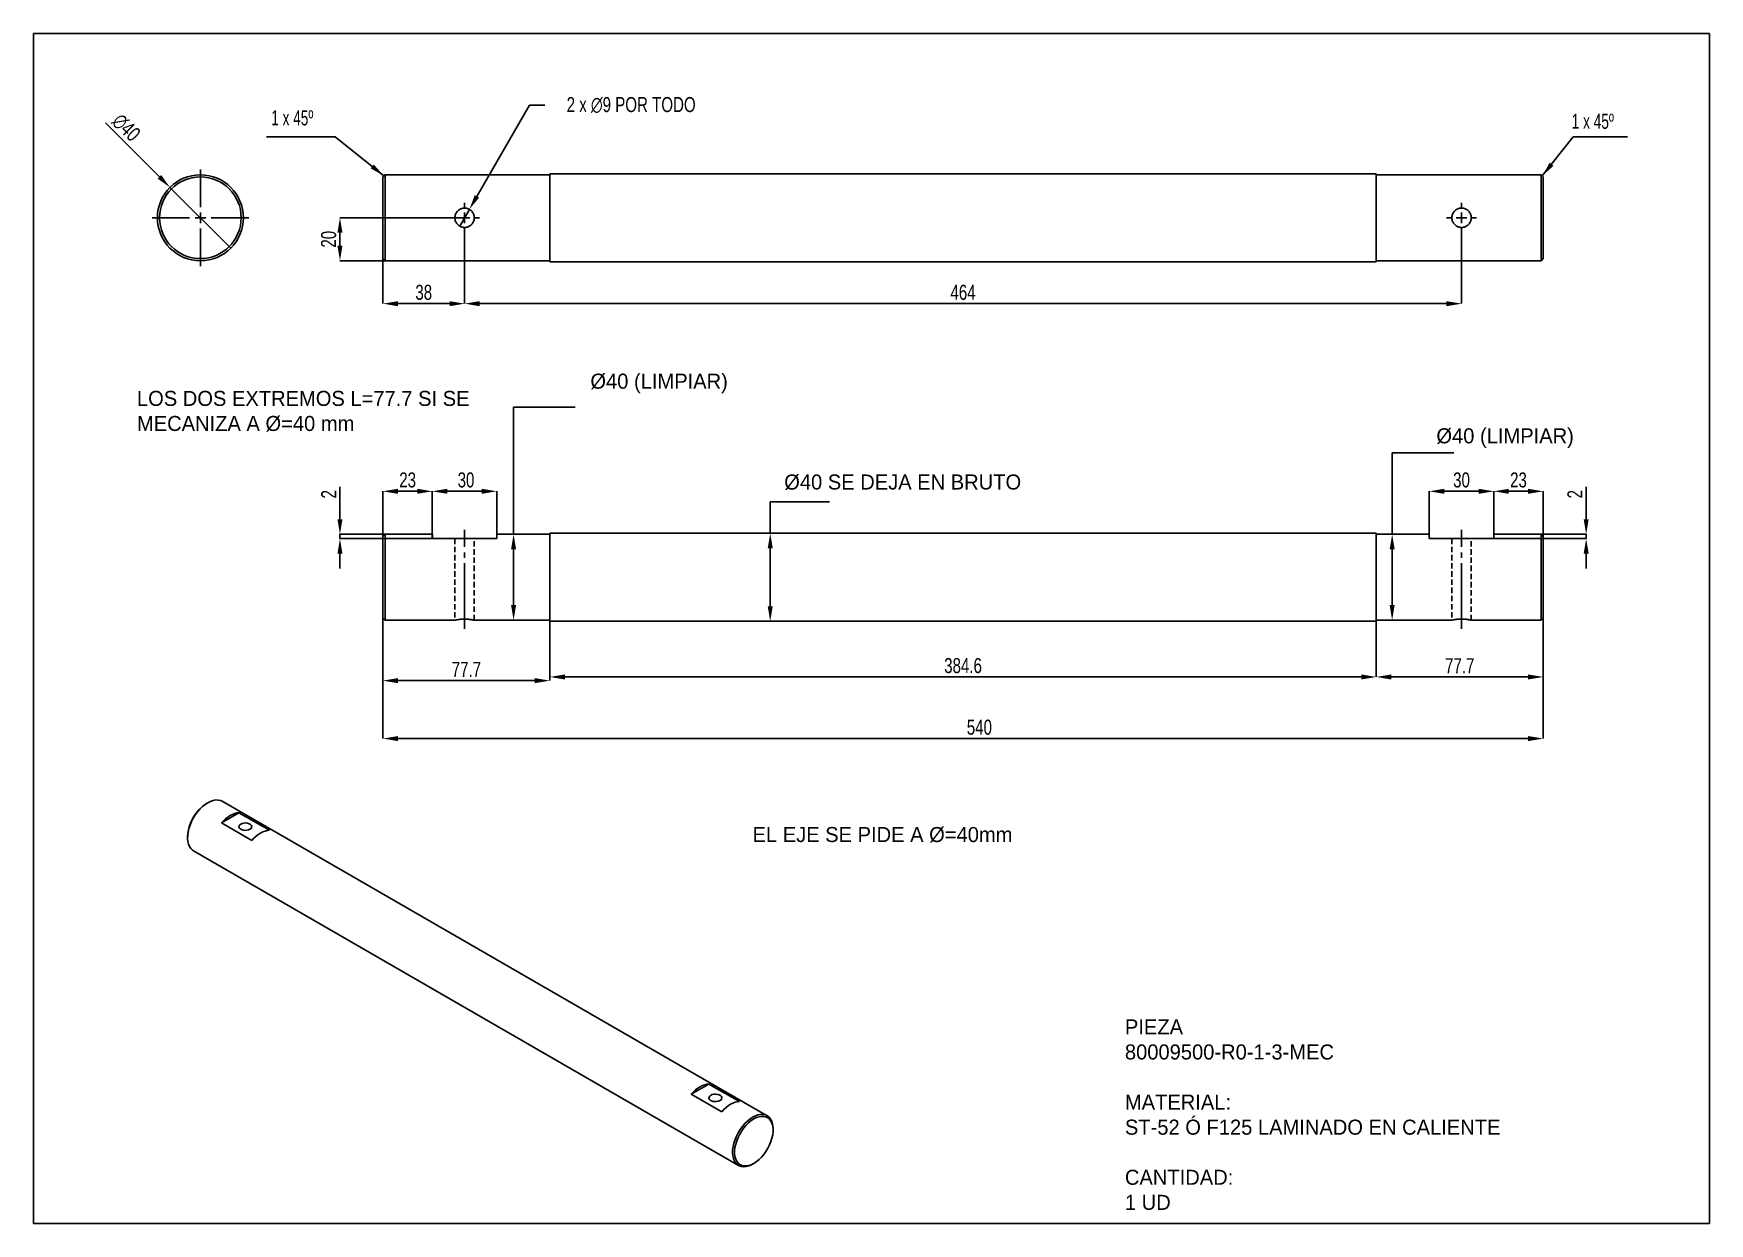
# Model space of a CAD drawing. Extents: x 63 to 2826, y -463 to 813.
# Drawn here: x 62.7 to 452.7, y -462.6 to -185.6 of the extents above.
import ezdxf

# ---------------------------------------------------------------- set-up
doc = ezdxf.new("R2010")
doc.units = 0
doc.header["$PDSIZE"] = -1
for name, pattern in [('SLD-CENTRADA-TRAZOS-LARGOS', [19.05, 15.24, -1.27, 1.27, -1.27]), ('SLD-CONTINUA', [0]), ('SLD-DISCONTINUA', [1.905, 1.27, -0.635])]:
    doc.linetypes.add(name, pattern=pattern)
doc.layers.get('0').update_dxf_attribs({"linetype": 'CONTINUOUS'})
doc.layers.get('Defpoints').update_dxf_attribs({"linetype": 'CONTINUOUS'})
doc.layers.add('FORMATO', color=7, linetype='SLD-CONTINUA')
doc.styles.add('SLDTEXTSTYLE1', font='TXT', dxfattribs={"width": 0.75})
doc.styles.add('SLDTEXTSTYLE4', font='TXT', dxfattribs={"width": 0.678571})
doc.dimstyles.new('SLDDIMSTYLE0', dxfattribs={"dimtxt": 3.5, "dimasz": 3.5, "dimexe": 0, "dimexo": 0.0625, "dimgap": 0.875, "dimtad": 1, "dimdec": 1, "dimlfac": 2, "dimrnd": 1e-09, "dimzin": 12, "dimdsep": 46, "dimtxsty": 'SLDTEXTSTYLE1', "dimblk1": 'NONE', "dimsah": 1, "dimcen": 0, "dimadec": 0, "dimazin": 0, "dimtfac": 1, "dimtdec": 1, "dimtmove": 0, "dimatfit": 3, "dimldrblk": 'NONE', "dimfxl": 1, "dimtolj": 1, "dimtzin": 12, "dimarcsym": 0})
doc.dimstyles.new('SLDDIMSTYLE1', dxfattribs={"dimtxt": 3.5, "dimasz": 3.5, "dimexe": 0, "dimexo": 0.0625, "dimgap": 0.875, "dimtad": 1, "dimdec": 1, "dimlfac": 2, "dimrnd": 1e-09, "dimzin": 12, "dimdsep": 46, "dimtxsty": 'SLDTEXTSTYLE1', "dimsah": 1, "dimcen": 0.09, "dimadec": 0, "dimazin": 0, "dimtfac": 1, "dimtdec": 1, "dimtofl": 0, "dimtmove": 0, "dimatfit": 3, "dimfxl": 1, "dimtolj": 1, "dimtzin": 12, "dimarcsym": 0})
doc.dimstyles.new('SLDDIMSTYLE2', dxfattribs={"dimtxt": 3.5, "dimasz": 3.5, "dimexe": 0, "dimexo": 0.0625, "dimgap": 0.875, "dimtad": 0, "dimtih": 1, "dimtoh": 1, "dimdec": 6, "dimlfac": 2, "dimrnd": 1e-09, "dimzin": 12, "dimdsep": 46, "dimtxsty": 'SLDTEXTSTYLE1', "dimblk1": 'NONE', "dimsah": 1, "dimcen": 0, "dimadec": 0, "dimazin": 0, "dimtfac": 1, "dimtdec": 1, "dimtmove": 0, "dimatfit": 3, "dimldrblk": 'NONE', "dimfxl": 1, "dimtolj": 1, "dimtzin": 12, "dimarcsym": 0})
doc.dimstyles.new('SLDDIMSTYLE3', dxfattribs={"dimtxt": 0.18, "dimasz": 3.5, "dimexe": 0, "dimexo": 0.0625, "dimgap": 0, "dimtad": 0, "dimtih": 1, "dimtoh": 1, "dimdec": 0, "dimrnd": 1e-09, "dimzin": 0, "dimdsep": 46, "dimtxsty": 'Standard', "dimsah": 1, "dimcen": 0.09, "dimadec": 0, "dimazin": 0, "dimtfac": 3.5, "dimtdec": 0, "dimtofl": 0, "dimtmove": 0, "dimatfit": 3, "dimfxl": 1, "dimtolj": 1, "dimtzin": 0, "dimarcsym": 0})
doc.dimstyles.new('SLDDIMSTYLE4', dxfattribs={"dimtxt": 3.5, "dimasz": 3.5, "dimexe": 0, "dimexo": 0.0625, "dimgap": 0.875, "dimtad": 1, "dimdec": 1, "dimlfac": 2, "dimrnd": 1e-09, "dimzin": 12, "dimdsep": 46, "dimtxsty": 'SLDTEXTSTYLE1', "dimsah": 1, "dimcen": 0.09, "dimadec": 0, "dimazin": 0, "dimtfac": 1, "dimtdec": 1, "dimtmove": 0, "dimatfit": 0, "dimfxl": 1, "dimtolj": 1, "dimtzin": 12, "dimarcsym": 0})

# ---------------------------------------------------------------- blocks, each defined once
blk = doc.blocks.new('*D30')
at = {"layer": 'Defpoints', "color": 0, "transparency": 16777216}
for p in [(94.43, -221.4), (108.58, -235.54)]:
    blk.add_point(p, dxfattribs=at)
at = {"layer": 'FORMATO', "color": 0, "lineweight": -2, "transparency": 16777216}
for p, q in [((79.45, -206.41), (91.96, -218.93)), ((108.58, -235.54), (94.43, -221.4))]:
    blk.add_line(p, q, dxfattribs=at)
at = {"layer": 'FORMATO', "color": 0, "transparency": 16777216}
blk.add_solid([(92.37, -218.51), (91.55, -219.34), (94.43, -221.4)], dxfattribs=at)
at = {"layer": 'FORMATO', "color": 0, "transparency": 16777216, "insert": (84.24, -207.49), "char_height": 3.5, "attachment_point": 5, "rotation": 315, "style": 'SLDTEXTSTYLE1'}
blk.add_mtext('\\A1;∅40', dxfattribs=at)
blk = doc.blocks.new('_NONE')
blk = doc.blocks.new('SW_CENTERMARKSYMBOL_0')
at = {"layer": 'FORMATO', "color": 0}
for p, q in [((0, 2.5), (0, 11.25)), ((-2.5, 0), (-11.25, 0)), ((0, 0), (-1.25, 0)), ((0, 0), (0, 1.25)), ((0, 0), (0, -1.25)), ((0, 0), (1.25, 0)), ((2.5, 0), (11.25, 0)), ((0, -2.5), (0, -11.25))]:
    blk.add_line(p, q, dxfattribs=at)
blk = doc.blocks.new('*D31')
at = {"layer": 'Defpoints', "color": 0, "transparency": 16777216}
for p in [(162.98, -231.97), (143.98, -237.97), (143.98, -248.47)]:
    blk.add_point(p, dxfattribs=at)
at = {"layer": 'FORMATO', "color": 0, "lineweight": -2, "transparency": 16777216}
for p, q in [((162.98, -232.03), (162.98, -248.47)), ((143.98, -238.03), (143.98, -248.47)), ((159.48, -248.47), (147.48, -248.47))]:
    blk.add_line(p, q, dxfattribs=at)
at = {"layer": 'FORMATO', "color": 0, "transparency": 16777216}
for points in [[(147.48, -247.89), (147.48, -249.06), (143.98, -248.47)], [(159.48, -247.89), (159.48, -249.06), (162.98, -248.47)]]:
    blk.add_solid(points, dxfattribs=at)
at = {"layer": 'FORMATO', "color": 0, "transparency": 16777216, "insert": (153.48, -245.85), "char_height": 3.5, "attachment_point": 5, "style": 'SLDTEXTSTYLE1'}
blk.add_mtext('\\A1;38', dxfattribs=at)
blk = doc.blocks.new('*D32')
at = {"layer": 'Defpoints', "color": 0, "transparency": 16777216}
for p in [(162.98, -231.97), (394.98, -231.97), (394.98, -248.47)]:
    blk.add_point(p, dxfattribs=at)
at = {"layer": 'FORMATO', "color": 0, "lineweight": -2, "transparency": 16777216}
for p, q in [((162.98, -232.03), (162.98, -248.47)), ((394.98, -232.03), (394.98, -248.47)), ((166.48, -248.47), (391.48, -248.47))]:
    blk.add_line(p, q, dxfattribs=at)
at = {"layer": 'FORMATO', "color": 0, "transparency": 16777216}
for points in [[(166.48, -247.89), (166.48, -249.06), (162.98, -248.47)], [(391.48, -247.89), (391.48, -249.06), (394.98, -248.47)]]:
    blk.add_solid(points, dxfattribs=at)
at = {"layer": 'FORMATO', "color": 0, "transparency": 16777216, "insert": (278.98, -245.85), "char_height": 3.5, "attachment_point": 5, "style": 'SLDTEXTSTYLE1'}
blk.add_mtext('\\A1;464', dxfattribs=at)
blk = doc.blocks.new('*D33')
at = {"layer": 'Defpoints', "color": 0, "transparency": 16777216}
for p in [(133.98, -228.47), (162.98, -228.47), (144.48, -238.47)]:
    blk.add_point(p, dxfattribs=at)
at = {"layer": 'FORMATO', "color": 0, "lineweight": -2, "transparency": 16777216}
for p, q in [((162.92, -228.47), (133.98, -228.47)), ((133.98, -234.97), (133.98, -231.97)), ((144.42, -238.47), (133.98, -238.47))]:
    blk.add_line(p, q, dxfattribs=at)
at = {"layer": 'FORMATO', "color": 0, "transparency": 16777216}
for points in [[(133.4, -231.97), (134.57, -231.97), (133.98, -228.47)], [(133.4, -234.97), (134.57, -234.97), (133.98, -238.47)]]:
    blk.add_solid(points, dxfattribs=at)
at = {"layer": 'FORMATO', "color": 0, "transparency": 16777216, "insert": (131.36, -233.47), "char_height": 3.5, "attachment_point": 5, "rotation": 90, "style": 'SLDTEXTSTYLE1'}
blk.add_mtext('\\A1;20', dxfattribs=at)
blk = doc.blocks.new('*D34')
at = {"layer": 'Defpoints', "color": 0, "transparency": 16777216}
for p in [(164.11, -226.52), (161.86, -230.42)]:
    blk.add_point(p, dxfattribs=at)
at = {"layer": 'FORMATO', "color": 0, "lineweight": -2, "transparency": 16777216}
for p, q in [((178.13, -202.24), (165.86, -223.49)), ((181.63, -202.24), (178.13, -202.24)), ((161.86, -230.42), (164.11, -226.52))]:
    blk.add_line(p, q, dxfattribs=at)
at = {"layer": 'FORMATO', "color": 0, "transparency": 16777216}
blk.add_solid([(165.35, -223.2), (166.36, -223.78), (164.11, -226.52)], dxfattribs=at)
at = {"layer": 'FORMATO', "color": 0, "transparency": 16777216, "insert": (201.75, -202.24), "char_height": 3.5, "attachment_point": 5, "style": 'SLDTEXTSTYLE1'}
blk.add_mtext('\\A1;2 x ∅9 POR TODO\\P', dxfattribs=at)
blk = doc.blocks.new('SW_NOTE_0_10')
at = {"layer": 'FORMATO', "color": 0}
blk.add_line((-16, 0), (0, 0), dxfattribs=at)
at = {"layer": 'FORMATO', "color": 0, "insert": (-14.92, 6.18), "char_height": 3.5, "attachment_point": 1, "style": 'SLDTEXTSTYLE4'}
blk.add_mtext('1 x 45º', dxfattribs=at)
blk = doc.blocks.new('SW_NOTE_0_11')
at = {"layer": 'FORMATO', "color": 0}
blk.add_line((12.61, 0), (0, 0), dxfattribs=at)
at = {"layer": 'FORMATO', "color": 0, "insert": (-0.37, 5.39), "char_height": 3.5, "attachment_point": 1, "style": 'SLDTEXTSTYLE4'}
blk.add_mtext('1 x 45º', dxfattribs=at)
blk = doc.blocks.new('SW_CENTERMARKSYMBOL_1')
at = {"layer": 'FORMATO', "color": 0}
for p, q in [((-2.5, 0), (-3.5, 0)), ((0, 0), (-1.25, 0)), ((0, 2.5), (0, 3.5)), ((0, 0), (0, 1.25)), ((0, 0), (0, -1.25)), ((0, 0), (1.25, 0)), ((2.5, 0), (3.5, 0)), ((0, -2.5), (0, -3.5))]:
    blk.add_line(p, q, dxfattribs=at)
blk = doc.blocks.new('SW_CENTERMARKSYMBOL_2')
at = {"layer": 'FORMATO', "color": 0}
for p, q in [((-2.5, 0), (-3.5, 0)), ((0, 0), (-1.25, 0)), ((0, 2.5), (0, 3.5)), ((0, 0), (0, 1.25)), ((0, 0), (0, -1.25)), ((0, 0), (1.25, 0)), ((2.5, 0), (3.5, 0)), ((0, -2.5), (0, -3.5))]:
    blk.add_line(p, q, dxfattribs=at)
blk = doc.blocks.new('*D35')
at = {"layer": 'Defpoints', "color": 0, "transparency": 16777216}
for p in [(143.98, -321.65), (413.98, -321.65), (413.98, -349.7)]:
    blk.add_point(p, dxfattribs=at)
at = {"layer": 'FORMATO', "color": 0, "lineweight": -2, "transparency": 16777216}
for p, q in [((143.98, -321.71), (143.98, -349.7)), ((413.98, -321.71), (413.98, -349.7)), ((147.48, -349.7), (410.48, -349.7))]:
    blk.add_line(p, q, dxfattribs=at)
at = {"layer": 'FORMATO', "color": 0, "transparency": 16777216}
for points in [[(147.48, -349.12), (147.48, -350.29), (143.98, -349.7)], [(410.48, -349.12), (410.48, -350.29), (413.98, -349.7)]]:
    blk.add_solid(points, dxfattribs=at)
at = {"layer": 'FORMATO', "color": 0, "transparency": 16777216, "insert": (282.78, -347.08), "char_height": 3.5, "attachment_point": 5, "style": 'SLDTEXTSTYLE1'}
blk.add_mtext('\\A1;540', dxfattribs=at)
blk = doc.blocks.new('*D36')
at = {"layer": 'Defpoints', "color": 0, "transparency": 16777216}
for p in [(402.48, -303.15), (413.48, -302.15), (423.98, -302.15)]:
    blk.add_point(p, dxfattribs=at)
at = {"layer": 'FORMATO', "color": 0, "lineweight": -2, "transparency": 16777216}
for p, q in [((423.98, -298.65), (423.98, -291.08)), ((402.55, -303.15), (423.98, -303.15)), ((413.55, -302.15), (423.98, -302.15)), ((423.98, -303.15), (423.98, -302.15)), ((423.98, -306.65), (423.98, -310.15))]:
    blk.add_line(p, q, dxfattribs=at)
at = {"layer": 'FORMATO', "color": 0, "transparency": 16777216}
for points in [[(423.4, -298.65), (424.57, -298.65), (423.98, -302.15)], [(423.4, -306.65), (424.57, -306.65), (423.98, -303.15)]]:
    blk.add_solid(points, dxfattribs=at)
at = {"layer": 'FORMATO', "color": 0, "transparency": 16777216, "insert": (421.36, -292.83), "char_height": 3.5, "attachment_point": 5, "rotation": 90, "style": 'SLDTEXTSTYLE1'}
blk.add_mtext('\\A1;2', dxfattribs=at)
blk = doc.blocks.new('*D37')
at = {"layer": 'Defpoints', "color": 0, "transparency": 16777216}
for p in [(133.98, -302.15), (144.48, -302.15), (155.48, -303.15)]:
    blk.add_point(p, dxfattribs=at)
at = {"layer": 'FORMATO', "color": 0, "lineweight": -2, "transparency": 16777216}
for p, q in [((133.98, -298.65), (133.98, -291.08)), ((144.42, -302.15), (133.98, -302.15)), ((133.98, -303.15), (133.98, -302.15)), ((155.42, -303.15), (133.98, -303.15)), ((133.98, -306.65), (133.98, -310.15))]:
    blk.add_line(p, q, dxfattribs=at)
at = {"layer": 'FORMATO', "color": 0, "transparency": 16777216}
for points in [[(133.4, -298.65), (134.57, -298.65), (133.98, -302.15)], [(133.4, -306.65), (134.57, -306.65), (133.98, -303.15)]]:
    blk.add_solid(points, dxfattribs=at)
at = {"layer": 'FORMATO', "color": 0, "transparency": 16777216, "insert": (131.36, -292.83), "char_height": 3.5, "attachment_point": 5, "rotation": 90, "style": 'SLDTEXTSTYLE1'}
blk.add_mtext('\\A1;2', dxfattribs=at)
blk = doc.blocks.new('*D38')
at = {"layer": 'Defpoints', "color": 0, "transparency": 16777216}
for p in [(155.48, -292.15), (143.98, -302.65), (155.48, -302.15)]:
    blk.add_point(p, dxfattribs=at)
at = {"layer": 'FORMATO', "color": 0, "lineweight": -2, "transparency": 16777216}
for p, q in [((143.98, -302.58), (143.98, -292.15)), ((147.48, -292.15), (151.98, -292.15)), ((155.48, -302.08), (155.48, -292.15))]:
    blk.add_line(p, q, dxfattribs=at)
at = {"layer": 'FORMATO', "color": 0, "transparency": 16777216}
for points in [[(147.48, -291.56), (147.48, -292.73), (143.98, -292.15)], [(151.98, -291.56), (151.98, -292.73), (155.48, -292.15)]]:
    blk.add_solid(points, dxfattribs=at)
at = {"layer": 'FORMATO', "color": 0, "transparency": 16777216, "insert": (149.73, -289.52), "char_height": 3.5, "attachment_point": 5, "style": 'SLDTEXTSTYLE1'}
blk.add_mtext('\\A1;23', dxfattribs=at)
blk = doc.blocks.new('*D39')
at = {"layer": 'Defpoints', "color": 0, "transparency": 16777216}
for p in [(155.48, -292.15), (155.48, -303.15), (170.48, -303.15)]:
    blk.add_point(p, dxfattribs=at)
at = {"layer": 'FORMATO', "color": 0, "lineweight": -2, "transparency": 16777216}
for p, q in [((155.48, -303.08), (155.48, -292.15)), ((166.98, -292.15), (158.98, -292.15)), ((170.48, -303.08), (170.48, -292.15))]:
    blk.add_line(p, q, dxfattribs=at)
at = {"layer": 'FORMATO', "color": 0, "transparency": 16777216}
for points in [[(158.98, -291.56), (158.98, -292.73), (155.48, -292.15)], [(166.98, -291.56), (166.98, -292.73), (170.48, -292.15)]]:
    blk.add_solid(points, dxfattribs=at)
at = {"layer": 'FORMATO', "color": 0, "transparency": 16777216, "insert": (163.32, -289.52), "char_height": 3.5, "attachment_point": 5, "style": 'SLDTEXTSTYLE1'}
blk.add_mtext('\\A1;30', dxfattribs=at)
blk = doc.blocks.new('*D40')
at = {"layer": 'Defpoints', "color": 0, "transparency": 16777216}
for p in [(387.48, -292.15), (387.48, -303.15), (402.48, -303.15)]:
    blk.add_point(p, dxfattribs=at)
at = {"layer": 'FORMATO', "color": 0, "lineweight": -2, "transparency": 16777216}
for p, q in [((387.48, -303.08), (387.48, -292.15)), ((398.98, -292.15), (390.98, -292.15)), ((402.48, -303.08), (402.48, -292.15))]:
    blk.add_line(p, q, dxfattribs=at)
at = {"layer": 'FORMATO', "color": 0, "transparency": 16777216}
for points in [[(390.98, -291.56), (390.98, -292.73), (387.48, -292.15)], [(398.98, -291.56), (398.98, -292.73), (402.48, -292.15)]]:
    blk.add_solid(points, dxfattribs=at)
at = {"layer": 'FORMATO', "color": 0, "transparency": 16777216, "insert": (394.98, -289.52), "char_height": 3.5, "attachment_point": 5, "style": 'SLDTEXTSTYLE1'}
blk.add_mtext('\\A1;30', dxfattribs=at)
blk = doc.blocks.new('*D41')
at = {"layer": 'Defpoints', "color": 0, "transparency": 16777216}
for p in [(413.98, -292.15), (402.48, -302.15), (413.98, -302.65)]:
    blk.add_point(p, dxfattribs=at)
at = {"layer": 'FORMATO', "color": 0, "lineweight": -2, "transparency": 16777216}
for p, q in [((402.48, -302.08), (402.48, -292.15)), ((405.98, -292.15), (410.48, -292.15)), ((413.98, -302.58), (413.98, -292.15))]:
    blk.add_line(p, q, dxfattribs=at)
at = {"layer": 'FORMATO', "color": 0, "transparency": 16777216}
for points in [[(405.98, -291.56), (405.98, -292.73), (402.48, -292.15)], [(410.48, -291.56), (410.48, -292.73), (413.98, -292.15)]]:
    blk.add_solid(points, dxfattribs=at)
at = {"layer": 'FORMATO', "color": 0, "transparency": 16777216, "insert": (408.23, -289.52), "char_height": 3.5, "attachment_point": 5, "style": 'SLDTEXTSTYLE1'}
blk.add_mtext('\\A1;23', dxfattribs=at)
blk = doc.blocks.new('*D42')
at = {"layer": 'Defpoints', "color": 0, "transparency": 16777216}
for p in [(143.98, -321.65), (182.83, -322.4), (182.83, -336.22)]:
    blk.add_point(p, dxfattribs=at)
at = {"layer": 'FORMATO', "color": 0, "lineweight": -2, "transparency": 16777216}
for p, q in [((143.98, -321.71), (143.98, -336.22)), ((182.83, -322.46), (182.83, -336.22)), ((147.48, -336.22), (179.33, -336.22))]:
    blk.add_line(p, q, dxfattribs=at)
at = {"layer": 'FORMATO', "color": 0, "transparency": 16777216}
for points in [[(147.48, -335.64), (147.48, -336.81), (143.98, -336.22)], [(179.33, -335.64), (179.33, -336.81), (182.83, -336.22)]]:
    blk.add_solid(points, dxfattribs=at)
at = {"layer": 'FORMATO', "color": 0, "transparency": 16777216, "insert": (163.41, -333.6), "char_height": 3.5, "attachment_point": 5, "style": 'SLDTEXTSTYLE1'}
blk.add_mtext('\\A1;77.7', dxfattribs=at)
blk = doc.blocks.new('*D43')
at = {"layer": 'Defpoints', "color": 0, "transparency": 16777216}
for p in [(375.13, -322.4), (413.98, -321.65), (375.13, -335.36)]:
    blk.add_point(p, dxfattribs=at)
at = {"layer": 'FORMATO', "color": 0, "lineweight": -2, "transparency": 16777216}
for p, q in [((375.13, -322.46), (375.13, -335.36)), ((413.98, -321.71), (413.98, -335.36)), ((410.48, -335.36), (378.63, -335.36))]:
    blk.add_line(p, q, dxfattribs=at)
at = {"layer": 'FORMATO', "color": 0, "transparency": 16777216}
for points in [[(378.63, -334.78), (378.63, -335.95), (375.13, -335.36)], [(410.48, -334.78), (410.48, -335.95), (413.98, -335.36)]]:
    blk.add_solid(points, dxfattribs=at)
at = {"layer": 'FORMATO', "color": 0, "transparency": 16777216, "insert": (394.56, -332.74), "char_height": 3.5, "attachment_point": 5, "style": 'SLDTEXTSTYLE1'}
blk.add_mtext('\\A1;77.7', dxfattribs=at)
blk = doc.blocks.new('*D45')
at = {"layer": 'Defpoints', "color": 0, "transparency": 16777216}
for p in [(182.83, -322.15), (375.13, -322.4), (375.13, -335.36)]:
    blk.add_point(p, dxfattribs=at)
at = {"layer": 'FORMATO', "color": 0, "lineweight": -2, "transparency": 16777216}
for p, q in [((182.83, -322.21), (182.83, -335.36)), ((375.13, -322.46), (375.13, -335.36)), ((186.33, -335.36), (371.63, -335.36))]:
    blk.add_line(p, q, dxfattribs=at)
at = {"layer": 'FORMATO', "color": 0, "transparency": 16777216}
for points in [[(186.33, -334.78), (186.33, -335.95), (182.83, -335.36)], [(371.63, -334.78), (371.63, -335.95), (375.13, -335.36)]]:
    blk.add_solid(points, dxfattribs=at)
at = {"layer": 'FORMATO', "color": 0, "transparency": 16777216, "insert": (278.98, -332.74), "char_height": 3.5, "attachment_point": 5, "style": 'SLDTEXTSTYLE1'}
blk.add_mtext('\\A1;384.6', dxfattribs=at)

msp = doc.modelspace()

# ---------------------------------------------------------------- linework, layer by layer
at = {"color": 7, "linetype": 'SLD-CONTINUA'}
for p, q in [((62.67693615, -462.58365611), (62.67693615, -185.58365611)), ((375.13101009, -218.22173702), (182.83100401, -218.22173702)), ((144.48254079, -218.47173702), (143.98253233, -218.9717371)), ((143.98253233, -237.97173649), (143.98253233, -218.9717371)), ((144.48254079, -218.47173702), (144.48254079, -238.47173657)), ((182.83100401, -218.47173702), (144.48254079, -218.47173702)), ((413.4825346, -218.47173702), (375.13101009, -218.47173702)), ((413.98254306, -218.9717371), (413.4825346, -218.47173702)), ((413.4825346, -238.47173657), (413.4825346, -218.47173702)), ((413.98254306, -218.9717371), (413.98254306, -237.97173649)), ((143.98253233, -237.97173649), (144.48254079, -238.47173657)), ((144.48254079, -238.47173657), (182.83100401, -238.47173657)), ((182.83100401, -238.72173657), (375.13101009, -238.72173657)), ((375.13101009, -238.47173657), (413.4825346, -238.47173657)), ((413.4825346, -238.47173657), (413.98254306, -237.97173649)), ((144.48254079, -302.14508775), (143.98253233, -302.64508783)), ((143.98253233, -321.64508722), (143.98253233, -302.64508783)), ((155.48254073, -302.14508775), (144.48254079, -302.14508775)), ((144.48254079, -302.14508775), (144.48254079, -322.1450873)), ((155.48254073, -303.14508791), (155.48254073, -302.14508775)), ((170.48254133, -303.14508791), (155.48254073, -303.14508791)), ((170.48254133, -302.14508775), (170.48254133, -303.14508791)), ((182.83100401, -302.14508775), (170.48254133, -302.14508775)), ((375.13101009, -301.89508775), (182.83101003, -301.89508775)), ((387.48253406, -302.14508775), (375.13100407, -302.14508775)), ((387.48253406, -303.14508791), (387.48253406, -302.14508775)), ((402.48253466, -303.14508791), (387.48253406, -303.14508791)), ((413.4825346, -302.14508775), (402.48253466, -302.14508775)), ((402.48253466, -302.14508775), (402.48253466, -303.14508791)), ((413.98254306, -302.64508783), (413.4825346, -302.14508775)), ((413.4825346, -322.1450873), (413.4825346, -302.14508775)), ((413.98254306, -302.64508783), (413.98254306, -321.64508722)), ((143.98253233, -321.64508722), (144.48254079, -322.1450873)), ((144.48254079, -322.1450873), (160.7325402, -322.1450873)), ((165.22850365, -322.1450873), (182.83052229, -322.1450873)), ((182.83051626, -322.3950873), (375.13051632, -322.3950873)), ((375.13052234, -322.1450873), (392.73254097, -322.1450873)), ((397.23061294, -322.1450873), (413.4825346, -322.1450873)), ((413.4825346, -322.1450873), (413.98254306, -321.64508722)), ((103.25147074, -364.63242006), (103.01580279, -364.76850794)), ((233.39311241, -437.50651648), (106.58529924, -364.30192414)), ((110.49249122, -366.98362133), (106.38288198, -369.35604825)), ((113.45395007, -373.43808897), (106.38288198, -369.35604825)), ((110.49249122, -366.98362133), (117.56355932, -371.06566205)), ((98.53818785, -372.524805), (98.5381918, -372.79694337)), ((99.91917456, -375.84924197), (226.72698773, -449.05383431)), ((219.8583369, -430.11918016), (215.74872765, -432.49160708)), ((222.81979575, -436.5736478), (215.74872765, -432.49160708)), ((219.8583369, -430.11918016), (226.92940499, -434.20122088)), ((234.77409912, -440.83095344), (234.77409517, -440.55881508)), ((230.06081624, -448.72333839), (230.29648418, -448.58725051)), ((62.67693615, -462.58365611), (452.67693615, -462.58365611))]:
    msp.add_line(p, q, dxfattribs=at)
for p, q in [((182.83100401, -238.72173657), (182.83100401, -218.22173702)), ((375.13101009, -238.72173657), (375.13101009, -218.22173702)), ((174.3890443, -302.14508775), (174.3890443, -272.57321024)), ((174.3890443, -272.57321024), (188.74637763, -272.57321024)), ((378.83515927, -302.14508775), (378.83515927, -283.19214697)), ((378.83515927, -283.19214697), (393.19249261, -283.19214697)), ((234.11216474, -301.89508775), (234.11216474, -294.59716392)), ((234.11216474, -294.59716392), (247.88616474, -294.59716392)), ((175.0989947, -302.14508775), (173.3890443, -302.14508775)), ((182.83101003, -301.89508775), (182.83051626, -322.3950873)), ((246.05620862, -301.89508775), (233.11216474, -301.89508775)), ((375.13101009, -301.89508775), (375.13051632, -322.3950873)), ((379.93764162, -302.14508775), (377.83515927, -302.14508775)), ((174.3890443, -318.6450873), (174.3890443, -305.64508775)), ((234.11216474, -318.8950873), (234.11216474, -305.39508775)), ((378.83515927, -318.6450873), (378.83515927, -305.64508775)), ((175.0989947, -322.1450873), (173.3890443, -322.1450873)), ((246.05620862, -322.3950873), (233.11216474, -322.3950873)), ((379.93764162, -322.1450873), (377.83515927, -322.1450873))]:
    msp.add_line(p, q)
at = {"color": 7, "linetype": 'SLD-DISCONTINUA'}
for p, q in [((160.7325402, -303.14508791), (160.7325402, -322.1450873)), ((165.23253442, -322.1450873), (165.23253442, -303.14508791)), ((392.73254097, -303.14508791), (392.73254097, -322.1450873)), ((397.23253519, -322.1450873), (397.23253519, -303.14508791))]:
    msp.add_line(p, q, dxfattribs=at)
at = {"color": 7, "linetype": 'SLD-CONTINUA', "flags": 128}
for points in [[(103.2522369, -364.63197776), (102.62391618, -365.04327036), (102.00680784, -365.54436428), (101.41192418, -366.12631821), (100.84988102, -366.77874669), (100.3307078, -367.49000784), (99.86366957, -368.247408), (99.45710022, -369.03743236), (99.11825536, -369.84598225), (98.8531811, -370.65862985), (98.66660842, -371.46087256), (98.56186647, -372.23839485), (98.54082422, -372.97732166), (98.60385703, -373.66446703), (98.74984054, -374.28756846), (98.97616912, -374.83550714), (99.27880456, -375.29850484), (99.65234593, -375.66829926), (99.91917456, -375.84924197)], [(106.58529924, -364.30192414), (106.173766, -364.11688214), (105.65459278, -364.00504563), (105.09254963, -364.00153837), (104.49766596, -364.1064225), (103.88055762, -364.3178267), (103.2522369, -364.63197776)], [(106.38288198, -369.35604825), (106.8733037, -368.83706155), (107.38359403, -368.37182376), (107.90727202, -367.96624459), (108.4376866, -367.62547416), (108.96810118, -367.35384095), (109.49177917, -367.15479438), (110.00206951, -367.03086349), (110.49249122, -366.98362133)], [(110.91256008, -369.59854884), (110.65669927, -369.79585665), (110.50749704, -370.02678625), (110.47704007, -370.27262863), (110.56779304, -370.51346544), (110.77240754, -370.72978786), (111.07430191, -370.90406777), (111.44902394, -371.02218921), (111.86621073, -371.07457978), (112.29206836, -371.05699735), (112.69209351, -370.97086473), (113.0338777, -370.82315943), (113.28973851, -370.62585162), (113.43894074, -370.39492201), (113.46939771, -370.14907964), (113.37864474, -369.90824283), (113.17403024, -369.6919204), (112.87213588, -369.5176405), (112.49741384, -369.39951906), (112.08022705, -369.34712848), (111.65436942, -369.36471092), (111.25434427, -369.45084353), (110.91256008, -369.59854884)], [(117.56355932, -371.06566205), (117.0731376, -371.11290421), (116.56284727, -371.2368351), (116.03916927, -371.43588168), (115.50875469, -371.70751488), (114.97834012, -372.04828531), (114.45466212, -372.45386448), (113.94437179, -372.91910227), (113.45395007, -373.43808897)], [(215.74872765, -432.49160708), (216.23914937, -431.97262038), (216.74943971, -431.50738259), (217.2731177, -431.10180342), (217.80353228, -430.76103299), (218.33394685, -430.48939979), (218.85762485, -430.29035321), (219.36791518, -430.16642232), (219.8583369, -430.11918016)], [(220.27840927, -432.7341097), (220.02254846, -432.93141751), (219.87334623, -433.16234711), (219.84288926, -433.40818949), (219.93364223, -433.6490263), (220.13825673, -433.86534872), (220.44015109, -434.03962863), (220.81487313, -434.15775006), (221.23205992, -434.21014064), (221.65791755, -434.19255821), (222.0579427, -434.10642559), (222.39972689, -433.95872029), (222.6555877, -433.76141248), (222.80478993, -433.53048287), (222.8352469, -433.2846405), (222.74449393, -433.04380369), (222.53987943, -432.82748126), (222.23798507, -432.65320136), (221.86326303, -432.53507992), (221.44607624, -432.48268934), (221.02021861, -432.50027178), (220.62019346, -432.58640439), (220.27840927, -432.7341097)], [(226.92940499, -434.20122088), (226.43898328, -434.24846304), (225.92869294, -434.37239393), (225.40501495, -434.57144051), (224.87460037, -434.84307371), (224.34418579, -435.18384414), (223.8205078, -435.58942331), (223.31021746, -436.0546611), (222.81979575, -436.5736478)], [(230.06081624, -448.72333839), (229.74518658, -448.89339126), (229.12107832, -449.15675725), (228.5137261, -449.31525493), (227.93396788, -449.36605687), (227.39214995, -449.30825597), (226.89794061, -449.14288382), (226.4601591, -448.8728916), (226.08661773, -448.50309718), (225.78398229, -448.04009948), (225.55765371, -447.4921608), (225.4116702, -446.86905937), (225.34863739, -446.181914), (225.36967964, -445.44298719), (225.47442159, -444.6654649), (225.66099427, -443.86322219), (225.92606853, -443.05057459), (226.26491339, -442.2420247), (226.67148274, -441.45200034), (227.13852097, -440.69460018), (227.65769419, -439.98333903), (228.21973735, -439.33091055), (228.81462101, -438.74895662), (229.43172935, -438.2478627), (230.06005007, -437.8365701), (230.06005007, -437.8365701)], [(230.29575632, -438.24482074), (229.68595536, -438.64501805), (229.08751385, -439.13409476), (228.51157958, -439.70293959), (227.96888128, -440.34095588), (227.46952805, -441.03625981), (227.02282217, -441.77589797), (226.63708499, -442.54609256), (226.3195019, -443.33249673), (226.07598882, -444.12046084), (225.91108182, -444.89530686), (225.82785364, -445.64260051), (225.82785364, -446.34842155), (225.91108182, -446.999622), (226.07598882, -447.58407044), (226.3195019, -448.09088034), (226.63708499, -448.51061088), (227.02282217, -448.8354428), (227.46952805, -449.05932532), (227.96888128, -449.17808829), (228.51157958, -449.18951846), (229.08751385, -449.09340373), (229.68595536, -448.89153459), (230.29575632, -448.58767069), (230.90555729, -448.18747338), (231.5039988, -447.69839667), (232.07993307, -447.12955184), (232.62263136, -446.49153555), (233.12198459, -445.79623162), (233.56869048, -445.05659346), (233.95442765, -444.28639887), (234.27201074, -443.4999947), (234.51552382, -442.71203059), (234.68043083, -441.93718457), (234.763659, -441.18989092), (234.763659, -440.48406988), (234.68043083, -439.83286943), (234.51552382, -439.24842099), (234.27201074, -438.74161109), (233.95442765, -438.32188055), (233.56869048, -437.99704863), (233.12198459, -437.77316611), (232.62263136, -437.65440314), (232.07993307, -437.64297297), (231.5039988, -437.7390877), (230.90555729, -437.94095684), (230.29575632, -438.24482074)], [(230.06005007, -437.8365701), (230.68837079, -437.52241904), (231.30547913, -437.31101484), (231.9003628, -437.20613071), (232.46240595, -437.20963797), (232.98157917, -437.32147448), (233.4486174, -437.53964378), (233.85518675, -437.86025316), (234.19403161, -438.27758111), (234.45910587, -438.78418048), (234.64567856, -439.37101095), (234.7504205, -440.02760076), (234.77409517, -440.55881508)]]:
    msp.add_lwpolyline(points, dxfattribs=at)
at = {"color": 7, "linetype": 'SLD-CONTINUA'}
for radius in [10, 9.5]:
    msp.add_circle((101.50556254, -228.47173679), radius, dxfattribs=at)
msp.add_arc((108.24541887, -372.95813262), 9.71689801, 122.5559678663, 177.4440319881, dxfattribs=at)
for points, knots in [([(160.7325377, -228.47173679), (160.7325377, -228.32257943), (160.74722207, -228.17600816), (160.80467024, -227.88779783), (160.84816397, -227.74463434), (160.96127255, -227.47237882), (161.03041788, -227.34332938), (161.19369037, -227.09911145), (161.28839282, -226.98386569), (161.49524843, -226.7770811), (161.60820114, -226.68412328), (161.85396092, -226.51964112), (161.98415276, -226.45005993), (162.25465812, -226.33769341), (162.3969515, -226.2942271), (162.68759809, -226.23623455), (162.83389817, -226.2218274), (163.12842129, -226.22164703), (163.27805754, -226.23636895), (163.56699705, -226.29398368), (163.70748306, -226.33660539), (163.98047874, -226.4497463), (164.11145217, -226.51995526), (164.35467112, -226.68256131), (164.46886079, -226.77611314), (164.67768111, -226.98486601), (164.77043841, -227.09793312), (164.93336194, -227.34115717), (165.00404829, -227.47291667), (165.1169046, -227.744671), (165.15967747, -227.8849284), (165.21767549, -228.17434691), (165.23247642, -228.32370446), (165.23259858, -228.61790061), (165.21837577, -228.76444718), (165.16033919, -229.05640076), (165.11731403, -229.1975064), (165.0050292, -229.46850139), (164.93474009, -229.60003469), (164.77117014, -229.84466953), (164.67844177, -229.95764502), (164.47117761, -230.16524354), (164.3558808, -230.25999094), (164.11262277, -230.42284722), (163.98364789, -230.49217807), (163.71036337, -230.6059051), (163.56832515, -230.64909762), (163.28046312, -230.70675079), (163.13243648, -230.72164412), (162.8354341, -230.7218286), (162.6890448, -230.7073611), (162.4003639, -230.65009117), (162.25679, -230.6065451), (161.98515252, -230.49394822), (161.85595701, -230.42494953), (161.61077954, -230.26129082), (161.49609028, -230.16712061), (161.28929138, -229.96061864), (161.19561209, -229.84697667), (161.03092209, -229.60115451), (160.96176529, -229.47197265), (160.84905635, -229.20129161), (160.80528507, -229.05822651), (160.74722528, -228.76800965), (160.7325377, -228.62089416), (160.7325377, -228.47173679)], [0, 0, 0, 0, 0.03125, 0.03125, 0.0625, 0.0625, 0.09375, 0.09375, 0.125, 0.125, 0.15625, 0.15625, 0.1875, 0.1875, 0.21875, 0.21875, 0.25, 0.25, 0.28125, 0.28125, 0.3125, 0.3125, 0.34375, 0.34375, 0.375, 0.375, 0.40625, 0.40625, 0.4375, 0.4375, 0.46875, 0.46875, 0.5, 0.5, 0.53125, 0.53125, 0.5625, 0.5625, 0.59375, 0.59375, 0.625, 0.625, 0.65625, 0.65625, 0.6875, 0.6875, 0.71875, 0.71875, 0.75, 0.75, 0.78125, 0.78125, 0.8125, 0.8125, 0.84375, 0.84375, 0.875, 0.875, 0.90625, 0.90625, 0.9375, 0.9375, 0.96875, 0.96875, 1, 1, 1, 1]), ([(392.7325377, -228.47173679), (392.7325377, -228.32257943), (392.74722207, -228.17600816), (392.80467024, -227.88779783), (392.84816397, -227.74463434), (392.96127255, -227.47237882), (393.03041788, -227.34332938), (393.19369037, -227.09911145), (393.28839282, -226.98386569), (393.49524843, -226.7770811), (393.60820114, -226.68412328), (393.85396092, -226.51964112), (393.98415276, -226.45005993), (394.25465812, -226.33769341), (394.3969515, -226.2942271), (394.68759809, -226.23623455), (394.83389817, -226.2218274), (395.12842129, -226.22164703), (395.27805754, -226.23636895), (395.56699705, -226.29398368), (395.70748306, -226.33660539), (395.98047874, -226.4497463), (396.11145217, -226.51995526), (396.35467112, -226.68256131), (396.46886079, -226.77611314), (396.67768111, -226.98486601), (396.77043841, -227.09793312), (396.93336194, -227.34115717), (397.00404829, -227.47291667), (397.1169046, -227.744671), (397.15967747, -227.8849284), (397.21767549, -228.17434691), (397.23247642, -228.32370446), (397.23259858, -228.61790061), (397.21837577, -228.76444718), (397.16033919, -229.05640076), (397.11731403, -229.1975064), (397.0050292, -229.46850139), (396.93474009, -229.60003469), (396.77117014, -229.84466953), (396.67844177, -229.95764502), (396.47117761, -230.16524354), (396.3558808, -230.25999094), (396.11262277, -230.42284722), (395.98364789, -230.49217807), (395.71036337, -230.6059051), (395.56832515, -230.64909762), (395.28046312, -230.70675079), (395.13243648, -230.72164412), (394.8354341, -230.7218286), (394.6890448, -230.7073611), (394.4003639, -230.65009117), (394.25679, -230.6065451), (393.98515252, -230.49394822), (393.85595701, -230.42494953), (393.61077954, -230.26129082), (393.49609028, -230.16712061), (393.28929138, -229.96061864), (393.19561209, -229.84697667), (393.03092209, -229.60115451), (392.96176529, -229.47197265), (392.84905635, -229.20129161), (392.80528507, -229.05822651), (392.74722528, -228.76800965), (392.7325377, -228.62089416), (392.7325377, -228.47173679)], [0, 0, 0, 0, 0.03125, 0.03125, 0.0625, 0.0625, 0.09375, 0.09375, 0.125, 0.125, 0.15625, 0.15625, 0.1875, 0.1875, 0.21875, 0.21875, 0.25, 0.25, 0.28125, 0.28125, 0.3125, 0.3125, 0.34375, 0.34375, 0.375, 0.375, 0.40625, 0.40625, 0.4375, 0.4375, 0.46875, 0.46875, 0.5, 0.5, 0.53125, 0.53125, 0.5625, 0.5625, 0.59375, 0.59375, 0.625, 0.625, 0.65625, 0.65625, 0.6875, 0.6875, 0.71875, 0.71875, 0.75, 0.75, 0.78125, 0.78125, 0.8125, 0.8125, 0.84375, 0.84375, 0.875, 0.875, 0.90625, 0.90625, 0.9375, 0.9375, 0.96875, 0.96875, 1, 1, 1, 1]), ([(160.7325402, -322.1450873), (160.73398269, -322.14476164), (160.73686769, -322.14411032), (160.76020195, -322.13888666), (160.79813363, -322.13050079), (160.85176485, -322.11887638), (160.9313522, -322.10210583), (161.04512829, -322.07909576), (161.18592254, -322.0525728), (161.34798997, -322.02442251), (161.53009448, -321.99555212), (161.73344059, -321.96771856), (161.95226065, -321.9422671), (162.18511282, -321.92000811), (162.42911025, -321.9034201), (162.67789512, -321.89252827), (162.92933804, -321.88742108), (163.21079613, -321.88999158), (163.45680348, -321.89936472), (163.69479177, -321.9138107), (163.89728729, -321.93075076), (164.11741908, -321.95386666), (164.3257314, -321.97997054), (164.54032376, -322.01172864), (164.71086802, -322.04042148), (164.86256118, -322.0680837), (164.9922941, -322.09351939), (165.09311269, -322.11454337), (165.16956732, -322.13104517), (165.21146923, -322.14035244), (165.23253527, -322.14508736), (165.2295928, -322.14442527), (165.22850365, -322.14418019)], [0, 0, 0, 0, 0.0259228465, 0.0518457499, 0.0777684256, 0.1055924003, 0.13151435, 0.1703730606, 0.2110740469, 0.2373896412, 0.2768380711, 0.3181609845, 0.3447613883, 0.3846353521, 0.4265087192, 0.4526648354, 0.4918726877, 0.5330639838, 0.5715475608, 0.5972185174, 0.6375505286, 0.6634530923, 0.7022823896, 0.7429220041, 0.7826207238, 0.8091030087, 0.8507202989, 0.8904772493, 0.9169994145, 0.9587682069, 0.9847381034, 1, 1, 1, 1]), ([(392.73254097, -322.1450873), (392.7357126, -322.1443708), (392.74100003, -322.14317633), (392.78284959, -322.13385309), (392.8526196, -322.11860475), (392.96959234, -322.0941265), (393.09681329, -322.06922812), (393.2440834, -322.04220326), (393.41285679, -322.01349709), (393.60564775, -321.98495667), (393.81367294, -321.95784878), (394.02325557, -321.93463267), (394.26135072, -321.91459218), (394.50573753, -321.89921436), (394.77215732, -321.88935583), (395.02455699, -321.88794381), (395.28885458, -321.8923173), (395.53355988, -321.90280785), (395.76786043, -321.9197455), (395.98137663, -321.93894862), (396.19881263, -321.96323326), (396.3982002, -321.99053705), (396.59571303, -322.02068792), (396.76356723, -322.04957374), (396.90439872, -322.07624612), (397.02660273, -322.10052708), (397.11700859, -322.11962362), (397.18221908, -322.13385716), (397.22332806, -322.14300414), (397.22789175, -322.14403961), (397.23061294, -322.14465703)], [0, 0, 0, 0, 0.0388647048, 0.0647914195, 0.1055781839, 0.1508805258, 0.1906615116, 0.2110666558, 0.2570562637, 0.297442382, 0.3181612137, 0.3646455937, 0.3985553946, 0.4265236517, 0.4722309985, 0.5124297793, 0.5330860361, 0.5843720853, 0.6173499999, 0.6375710065, 0.682840073, 0.7225751968, 0.7429495637, 0.7958548885, 0.8298796584, 0.8507468889, 0.9037287173, 0.9308976185, 0.9587963726, 1, 1, 1, 1])]:
    msp.add_open_spline(points, degree=3, knots=knots, dxfattribs=at)
for points in [[(173.80571096, -305.64508775), (174.97237763, -305.64508775), (174.3890443, -302.14508775)], [(233.52883141, -305.39508775), (234.69549807, -305.39508775), (234.11216474, -301.89508775)], [(378.25182594, -305.64508775), (379.41849261, -305.64508775), (378.83515927, -302.14508775)], [(173.80571096, -318.6450873), (174.97237763, -318.6450873), (174.3890443, -322.1450873)], [(233.52883141, -318.8950873), (234.69549807, -318.8950873), (234.11216474, -322.3950873)], [(378.25182594, -318.6450873), (379.41849261, -318.6450873), (378.83515927, -322.1450873)]]:
    msp.add_solid(points)
at = {"layer": 'FORMATO'}
for p, q in [((62.67693615, -185.58365611), (452.67693615, -185.58365611)), ((452.67693615, -185.58365611), (452.67693615, -462.58365611))]:
    msp.add_line(p, q, dxfattribs=at)
at = {"layer": 'FORMATO', "color": 7, "linetype": 'SLD-CENTRADA-TRAZOS-LARGOS'}
for p, q in [((162.9825377, -324.14508753), (162.9825377, -301.14508753)), ((394.9825377, -324.14508753), (394.9825377, -301.14508753))]:
    msp.add_line(p, q, dxfattribs=at)

# ---------------------------------------------------------------- block references
at = {"layer": 'FORMATO', "color": 7}
for name, p in [('SW_NOTE_0_10', (132.90691592, -209.65172352)), ('SW_NOTE_0_11', (420.99049547, -209.65172352)), ('SW_CENTERMARKSYMBOL_0', (101.50556254, -228.47173679)), ('SW_CENTERMARKSYMBOL_2', (162.9825377, -228.47173679)), ('SW_CENTERMARKSYMBOL_1', (394.9825377, -228.47173679))]:
    msp.add_blockref(name, p, dxfattribs=at)

# ---------------------------------------------------------------- texts
at = {"char_height": 3.5, "attachment_point": 5}
for s, insert in [('%%C40 (LIMPIAR)', (208.25620384, -267.03441331)), ('%%C40 (LIMPIAR)', (405.12308401, -279.75735511)), ('%%C40 SE DEJA EN BRUTO', (264.93422678, -290.04676684))]:
    msp.add_mtext(s, dxfattribs=dict(at, insert=insert))
at = {"char_height": 3.5, "attachment_point": 1}
for s, width, insert in [('LOS DOS EXTREMOS L=77.7 SI SE MECANIZA A %%C=40 mm', 84.7645237668, (86.74986256, -268.77148797)), ('EL EJE SE PIDE A %%C=40mm', 123.1712603116, (229.99363801, -370.29603597)), ('PIEZA \\P80009500-R0-1-3-MEC\\P\\PMATERIAL:\\PST-52 Ó F125 LAMINADO EN CALIENTE\\P\\PCANTIDAD: \\P1 UD', 121.2295768219, (316.64581282, -415.07096304))]:
    msp.add_mtext_dynamic_manual_height_columns(s, width=width, gutter_width=17.5, heights=[0], dxfattribs=dict(at, insert=insert))

# ---------------------------------------------------------------- dimensions: what is measured, and where the dimension line sits
at = {"layer": 'FORMATO'}
dim = msp.add_diameter_dim_2p(p1=(161.8575377, -230.42029395), p2=(164.1075377, -226.52317964), text='2 x <> POR TODO\\P', dimstyle='SLDDIMSTYLE2', dxfattribs=at)
dim.commit()
dim.dimension.update_dxf_attribs({"geometry": '*D34', "text_midpoint": (201.75146013, -202.24169371), "dimtype": 163})
at = {"layer": 'FORMATO', "color": 7}
dim = msp.add_diameter_dim_2p(p1=(108.57663035, -235.54280461), p2=(94.43449473, -221.40066898), dimstyle='SLDDIMSTYLE0', dxfattribs=at)
dim.commit()
dim.dimension.update_dxf_attribs({"geometry": '*D30', "text_midpoint": (82.38454774, -209.35072199), "dimtype": 163})
for base, p1, p2, dimstyle, picture, middle in [((133.9825377, -228.47173679), (144.4825377, -238.47173679), (162.9825377, -228.47173679), 'SLDDIMSTYLE1', '*D33', (133.9825377, -233.47173679)), ((133.9825377, -302.14508753), (155.4825377, -303.14508753), (144.4825377, -302.14508753), 'SLDDIMSTYLE4', '*D37', (133.9825377, -292.8282071)), ((423.9825377, -302.14508753), (402.4825377, -303.14508753), (413.4825377, -302.14508753), 'SLDDIMSTYLE4', '*D36', (423.9825377, -292.8282071))]:
    dim = msp.add_linear_dim(base=base, p1=p1, p2=p2, angle=90, dimstyle=dimstyle, dxfattribs=at)
    dim.commit()
    dim.dimension.update_dxf_attribs({"geometry": picture, "text_midpoint": middle, "dimtype": 160})
for base, p1, p2, picture, middle in [((143.9825377, -248.47173679), (162.9825377, -231.97173679), (143.9825377, -237.97173679), '*D31', (153.4825377, -248.47173679)), ((394.9825377, -248.47173679), (162.9825377, -231.97173679), (394.9825377, -231.97173679), '*D32', (278.9825377, -248.47173679)), ((155.4825377, -292.14508753), (143.9825377, -302.64508753), (155.4825377, -302.14508753), '*D38', (149.7325377, -292.14508753)), ((155.4825377, -292.14508753), (170.4825377, -303.14508753), (155.4825377, -303.14508753), '*D39', (163.31951869, -292.14508753)), ((387.4825377, -292.14508753), (402.4825377, -303.14508753), (387.4825377, -303.14508753), '*D40', (394.9825377, -292.14508753)), ((413.9825377, -292.14508753), (402.4825377, -302.14508753), (413.9825377, -302.64508753), '*D41', (408.2325377, -292.14508753)), ((413.9825377, -349.70354406), (143.9825377, -321.64508753), (413.9825377, -321.64508753), '*D35', (282.77843327, -349.70354406))]:
    dim = msp.add_linear_dim(base=base, p1=p1, p2=p2, dimstyle='SLDDIMSTYLE1', dxfattribs=at)
    dim.commit()
    dim.dimension.update_dxf_attribs({"geometry": picture, "text_midpoint": middle, "dimtype": 160})
for base, p1, p2, picture, middle in [((182.83051626, -336.22320799), (143.98253233, -321.64508722), (182.83051626, -322.3950873), '*D42', (163.4065243, -333.59820799)), ((375.13051632, -335.36416828), (182.83052229, -322.1450873), (375.13051632, -322.3950873), '*D45', (278.9805193, -332.73916828)), ((375.13051632, -335.36416828), (413.98254306, -321.64508722), (375.13051632, -322.3950873), '*D43', (394.55652969, -332.73916828))]:
    dim = msp.add_linear_dim(base=base, p1=p1, p2=p2, dimstyle='SLDDIMSTYLE1', dxfattribs=at)
    dim.commit()
    dim.dimension.update_dxf_attribs({"geometry": picture, "text_midpoint": middle})

# ---------------------------------------------------------------- leaders
for points in [[(144.22777647, -218.72649802), (132.90691592, -209.65172352)], [(413.7578911, -218.7470902), (420.99049547, -209.65172352)]]:
    msp.add_leader(points, dimstyle='SLDDIMSTYLE3', dxfattribs=at)

doc.saveas('drawing.dxf')
